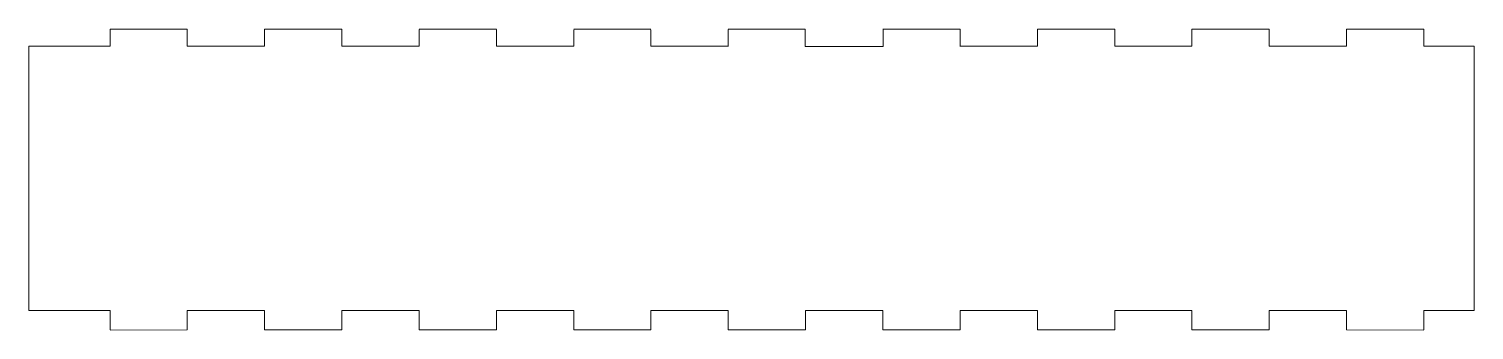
# Model space of a CAD drawing. Header units: inches. Extents: x 0.2 to 18.9, y -4 to -0.1.
import ezdxf

# ---------------------------------------------------------------- set-up
doc = ezdxf.new("R2010")
doc.units = ezdxf.units.IN
doc.header["$MEASUREMENT"] = 0
doc.layers.add('Layer 1', color=7, linetype='Continuous')

# ---------------------------------------------------------------- blocks, each defined once
blk = doc.blocks.new('block 2')
at = {"layer": 'Layer 1', "color": 7, "lineweight": 5, "true_color": 0xffffff}
blk.add_lwpolyline([(18.866, -3.735), (18.866, -0.312)], dxfattribs=at)
blk = doc.blocks.new('block 3')
at = {"layer": 'Layer 1', "color": 7, "lineweight": 5, "true_color": 0xffffff}
blk.add_lwpolyline([(0.166, -0.312), (0.166, -3.735)], dxfattribs=at)
blk = doc.blocks.new('block 4')
at = {"layer": 'Layer 1', "color": 7, "lineweight": 5, "true_color": 0xffffff}
blk.add_lwpolyline([(16.216, -3.985), (16.216, -3.735)], dxfattribs=at)
blk = doc.blocks.new('block 5')
at = {"layer": 'Layer 1', "color": 7, "lineweight": 5, "true_color": 0xffffff}
blk.add_lwpolyline([(16.216, -3.735), (17.216, -3.735)], dxfattribs=at)
blk = doc.blocks.new('block 6')
at = {"layer": 'Layer 1', "color": 7, "lineweight": 5, "true_color": 0xffffff}
blk.add_lwpolyline([(17.216, -3.735), (17.216, -3.985)], dxfattribs=at)
blk = doc.blocks.new('block 7')
at = {"layer": 'Layer 1', "color": 7, "lineweight": 5, "true_color": 0xffffff}
blk.add_lwpolyline([(14.216, -3.985), (14.216, -3.735)], dxfattribs=at)
blk = doc.blocks.new('block 8')
at = {"layer": 'Layer 1', "color": 7, "lineweight": 5, "true_color": 0xffffff}
blk.add_lwpolyline([(14.216, -3.735), (15.216, -3.735)], dxfattribs=at)
blk = doc.blocks.new('block 9')
at = {"layer": 'Layer 1', "color": 7, "lineweight": 5, "true_color": 0xffffff}
blk.add_lwpolyline([(15.216, -3.735), (15.216, -3.985)], dxfattribs=at)
blk = doc.blocks.new('block 10')
at = {"layer": 'Layer 1', "color": 7, "lineweight": 5, "true_color": 0xffffff}
blk.add_lwpolyline([(12.216, -3.985), (12.216, -3.735)], dxfattribs=at)
blk = doc.blocks.new('block 11')
at = {"layer": 'Layer 1', "color": 7, "lineweight": 5, "true_color": 0xffffff}
blk.add_lwpolyline([(12.216, -3.735), (13.216, -3.735)], dxfattribs=at)
blk = doc.blocks.new('block 12')
at = {"layer": 'Layer 1', "color": 7, "lineweight": 5, "true_color": 0xffffff}
blk.add_lwpolyline([(13.216, -3.735), (13.216, -3.985)], dxfattribs=at)
blk = doc.blocks.new('block 13')
at = {"layer": 'Layer 1', "color": 7, "lineweight": 5, "true_color": 0xffffff}
blk.add_lwpolyline([(10.216, -3.985), (10.216, -3.735)], dxfattribs=at)
blk = doc.blocks.new('block 14')
at = {"layer": 'Layer 1', "color": 7, "lineweight": 5, "true_color": 0xffffff}
blk.add_lwpolyline([(10.216, -3.735), (11.216, -3.735)], dxfattribs=at)
blk = doc.blocks.new('block 15')
at = {"layer": 'Layer 1', "color": 7, "lineweight": 5, "true_color": 0xffffff}
blk.add_lwpolyline([(11.216, -3.735), (11.216, -3.985)], dxfattribs=at)
blk = doc.blocks.new('block 16')
at = {"layer": 'Layer 1', "color": 7, "lineweight": 5, "true_color": 0xffffff}
blk.add_lwpolyline([(8.216, -3.985), (8.216, -3.735)], dxfattribs=at)
blk = doc.blocks.new('block 17')
at = {"layer": 'Layer 1', "color": 7, "lineweight": 5, "true_color": 0xffffff}
blk.add_lwpolyline([(8.216, -3.735), (9.216, -3.735)], dxfattribs=at)
blk = doc.blocks.new('block 18')
at = {"layer": 'Layer 1', "color": 7, "lineweight": 5, "true_color": 0xffffff}
blk.add_lwpolyline([(9.216, -3.735), (9.216, -3.985)], dxfattribs=at)
blk = doc.blocks.new('block 19')
at = {"layer": 'Layer 1', "color": 7, "lineweight": 5, "true_color": 0xffffff}
blk.add_lwpolyline([(6.216, -3.985), (6.216, -3.735)], dxfattribs=at)
blk = doc.blocks.new('block 20')
at = {"layer": 'Layer 1', "color": 7, "lineweight": 5, "true_color": 0xffffff}
blk.add_lwpolyline([(6.216, -3.735), (7.216, -3.735)], dxfattribs=at)
blk = doc.blocks.new('block 21')
at = {"layer": 'Layer 1', "color": 7, "lineweight": 5, "true_color": 0xffffff}
blk.add_lwpolyline([(7.216, -3.735), (7.216, -3.985)], dxfattribs=at)
blk = doc.blocks.new('block 22')
at = {"layer": 'Layer 1', "color": 7, "lineweight": 5, "true_color": 0xffffff}
blk.add_lwpolyline([(4.216, -3.985), (4.216, -3.735)], dxfattribs=at)
blk = doc.blocks.new('block 23')
at = {"layer": 'Layer 1', "color": 7, "lineweight": 5, "true_color": 0xffffff}
blk.add_lwpolyline([(4.216, -3.735), (5.216, -3.735)], dxfattribs=at)
blk = doc.blocks.new('block 24')
at = {"layer": 'Layer 1', "color": 7, "lineweight": 5, "true_color": 0xffffff}
blk.add_lwpolyline([(5.216, -3.735), (5.216, -3.985)], dxfattribs=at)
blk = doc.blocks.new('block 25')
at = {"layer": 'Layer 1', "color": 7, "lineweight": 5, "true_color": 0xffffff}
blk.add_lwpolyline([(2.216, -3.985), (2.216, -3.735)], dxfattribs=at)
blk = doc.blocks.new('block 26')
at = {"layer": 'Layer 1', "color": 7, "lineweight": 5, "true_color": 0xffffff}
blk.add_lwpolyline([(2.216, -3.735), (3.216, -3.735)], dxfattribs=at)
blk = doc.blocks.new('block 27')
at = {"layer": 'Layer 1', "color": 7, "lineweight": 5, "true_color": 0xffffff}
blk.add_lwpolyline([(3.216, -3.735), (3.216, -3.985)], dxfattribs=at)
blk = doc.blocks.new('block 28')
at = {"layer": 'Layer 1', "color": 7, "lineweight": 5, "true_color": 0xffffff}
blk.add_lwpolyline([(0.166, -3.735), (1.216, -3.735)], dxfattribs=at)
blk = doc.blocks.new('block 29')
at = {"layer": 'Layer 1', "color": 7, "lineweight": 5, "true_color": 0xffffff}
blk.add_lwpolyline([(1.216, -3.735), (1.216, -3.985)], dxfattribs=at)
blk = doc.blocks.new('block 30')
at = {"layer": 'Layer 1', "color": 7, "lineweight": 5, "true_color": 0xffffff}
blk.add_lwpolyline([(18.216, -3.985), (18.216, -3.735)], dxfattribs=at)
blk = doc.blocks.new('block 31')
at = {"layer": 'Layer 1', "color": 7, "lineweight": 5, "true_color": 0xffffff}
blk.add_lwpolyline([(18.216, -3.735), (18.866, -3.735)], dxfattribs=at)
blk = doc.blocks.new('block 32')
at = {"layer": 'Layer 1', "color": 7, "lineweight": 5, "true_color": 0xffffff}
blk.add_lwpolyline([(17.216, -0.312), (16.216, -0.312)], dxfattribs=at)
blk = doc.blocks.new('block 33')
at = {"layer": 'Layer 1', "color": 7, "lineweight": 5, "true_color": 0xffffff}
blk.add_lwpolyline([(16.216, -0.312), (16.216, -0.089)], dxfattribs=at)
blk = doc.blocks.new('block 34')
at = {"layer": 'Layer 1', "color": 7, "lineweight": 5, "true_color": 0xffffff}
blk.add_lwpolyline([(17.216, -0.09), (17.216, -0.312)], dxfattribs=at)
blk = doc.blocks.new('block 35')
at = {"layer": 'Layer 1', "color": 7, "lineweight": 5, "true_color": 0xffffff}
blk.add_lwpolyline([(15.216, -0.312), (14.216, -0.312)], dxfattribs=at)
blk = doc.blocks.new('block 36')
at = {"layer": 'Layer 1', "color": 7, "lineweight": 5, "true_color": 0xffffff}
blk.add_lwpolyline([(14.216, -0.312), (14.216, -0.089)], dxfattribs=at)
blk = doc.blocks.new('block 37')
at = {"layer": 'Layer 1', "color": 7, "lineweight": 5, "true_color": 0xffffff}
blk.add_lwpolyline([(15.216, -0.089), (15.216, -0.312)], dxfattribs=at)
blk = doc.blocks.new('block 38')
at = {"layer": 'Layer 1', "color": 7, "lineweight": 5, "true_color": 0xffffff}
blk.add_lwpolyline([(13.216, -0.312), (12.216, -0.312)], dxfattribs=at)
blk = doc.blocks.new('block 39')
at = {"layer": 'Layer 1', "color": 7, "lineweight": 5, "true_color": 0xffffff}
blk.add_lwpolyline([(12.216, -0.313), (12.216, -0.091)], dxfattribs=at)
blk = doc.blocks.new('block 40')
at = {"layer": 'Layer 1', "color": 7, "lineweight": 5, "true_color": 0xffffff}
blk.add_lwpolyline([(13.216, -0.089), (13.216, -0.312)], dxfattribs=at)
blk = doc.blocks.new('block 41')
at = {"layer": 'Layer 1', "color": 7, "lineweight": 5, "true_color": 0xffffff}
blk.add_lwpolyline([(11.221, -0.317), (10.211, -0.317)], dxfattribs=at)
blk = doc.blocks.new('block 42')
at = {"layer": 'Layer 1', "color": 7, "lineweight": 5, "true_color": 0xffffff}
blk.add_lwpolyline([(10.211, -0.317), (10.211, -0.09)], dxfattribs=at)
blk = doc.blocks.new('block 43')
at = {"layer": 'Layer 1', "color": 7, "lineweight": 5, "true_color": 0xffffff}
blk.add_lwpolyline([(11.221, -0.087), (11.221, -0.317)], dxfattribs=at)
blk = doc.blocks.new('block 44')
at = {"layer": 'Layer 1', "color": 7, "lineweight": 5, "true_color": 0xffffff}
blk.add_lwpolyline([(9.216, -0.312), (8.216, -0.312)], dxfattribs=at)
blk = doc.blocks.new('block 45')
at = {"layer": 'Layer 1', "color": 7, "lineweight": 5, "true_color": 0xffffff}
blk.add_lwpolyline([(8.216, -0.312), (8.216, -0.099)], dxfattribs=at)
blk = doc.blocks.new('block 46')
at = {"layer": 'Layer 1', "color": 7, "lineweight": 5, "true_color": 0xffffff}
blk.add_lwpolyline([(9.216, -0.095), (9.216, -0.313)], dxfattribs=at)
blk = doc.blocks.new('block 47')
at = {"layer": 'Layer 1', "color": 7, "lineweight": 5, "true_color": 0xffffff}
blk.add_lwpolyline([(7.216, -0.312), (6.216, -0.312)], dxfattribs=at)
blk = doc.blocks.new('block 48')
at = {"layer": 'Layer 1', "color": 7, "lineweight": 5, "true_color": 0xffffff}
blk.add_lwpolyline([(6.216, -0.312), (6.216, -0.094)], dxfattribs=at)
blk = doc.blocks.new('block 49')
at = {"layer": 'Layer 1', "color": 7, "lineweight": 5, "true_color": 0xffffff}
blk.add_lwpolyline([(7.216, -0.099), (7.216, -0.312)], dxfattribs=at)
blk = doc.blocks.new('block 50')
at = {"layer": 'Layer 1', "color": 7, "lineweight": 5, "true_color": 0xffffff}
blk.add_lwpolyline([(5.216, -0.312), (4.216, -0.312)], dxfattribs=at)
blk = doc.blocks.new('block 51')
at = {"layer": 'Layer 1', "color": 7, "lineweight": 5, "true_color": 0xffffff}
blk.add_lwpolyline([(4.216, -0.312), (4.216, -0.092)], dxfattribs=at)
blk = doc.blocks.new('block 52')
at = {"layer": 'Layer 1', "color": 7, "lineweight": 5, "true_color": 0xffffff}
blk.add_lwpolyline([(5.216, -0.094), (5.216, -0.312)], dxfattribs=at)
blk = doc.blocks.new('block 53')
at = {"layer": 'Layer 1', "color": 7, "lineweight": 5, "true_color": 0xffffff}
blk.add_lwpolyline([(3.216, -0.312), (2.216, -0.312)], dxfattribs=at)
blk = doc.blocks.new('block 54')
at = {"layer": 'Layer 1', "color": 7, "lineweight": 5, "true_color": 0xffffff}
blk.add_lwpolyline([(2.216, -0.312), (2.216, -0.092)], dxfattribs=at)
blk = doc.blocks.new('block 55')
at = {"layer": 'Layer 1', "color": 7, "lineweight": 5, "true_color": 0xffffff}
blk.add_lwpolyline([(3.216, -0.092), (3.216, -0.312)], dxfattribs=at)
blk = doc.blocks.new('block 56')
at = {"layer": 'Layer 1', "color": 7, "lineweight": 5, "true_color": 0xffffff}
blk.add_lwpolyline([(1.216, -0.312), (0.166, -0.312)], dxfattribs=at)
blk = doc.blocks.new('block 57')
at = {"layer": 'Layer 1', "color": 7, "lineweight": 5, "true_color": 0xffffff}
blk.add_lwpolyline([(1.216, -0.092), (1.216, -0.312)], dxfattribs=at)
blk = doc.blocks.new('block 58')
at = {"layer": 'Layer 1', "color": 7, "lineweight": 5, "true_color": 0xffffff}
blk.add_lwpolyline([(18.866, -0.312), (18.216, -0.312)], dxfattribs=at)
blk = doc.blocks.new('block 59')
at = {"layer": 'Layer 1', "color": 7, "lineweight": 5, "true_color": 0xffffff}
blk.add_lwpolyline([(18.216, -0.312), (18.216, -0.09)], dxfattribs=at)

msp = doc.modelspace()

# ---------------------------------------------------------------- linework, layer by layer
at = {"layer": 'Layer 1', "color": 7, "lineweight": 5, "true_color": 0xffffff}
for points in [[(1.216, -0.09), (2.216, -0.09)], [(3.216, -0.09), (4.216, -0.09)], [(5.216, -0.09), (6.216, -0.09)], [(7.216, -0.09), (8.216, -0.09)], [(9.216, -0.09), (10.211, -0.09)], [(12.216, -0.09), (11.221, -0.09)], [(14.216, -0.09), (13.216, -0.09)], [(16.216, -0.09), (15.216, -0.09)], [(18.216, -0.09), (17.216, -0.09)], [(2.216, -3.985), (1.216, -3.987)], [(3.216, -3.985), (4.216, -3.985)], [(5.216, -3.985), (6.216, -3.985)], [(7.216, -3.985), (8.216, -3.985)], [(9.216, -3.985), (10.216, -3.985)], [(12.216, -3.985), (11.216, -3.985)], [(14.216, -3.985), (13.216, -3.985)], [(16.216, -3.985), (15.216, -3.985)], [(18.216, -3.987), (17.216, -3.985)]]:
    msp.add_lwpolyline(points, dxfattribs=at)

# ---------------------------------------------------------------- block references
at = {"layer": 'Layer 1'}
for name in ['block 57', 'block 54', 'block 55', 'block 51', 'block 52', 'block 48', 'block 49', 'block 45', 'block 46', 'block 42', 'block 43', 'block 39', 'block 40', 'block 36', 'block 37', 'block 33', 'block 34', 'block 59', 'block 3', 'block 56', 'block 53', 'block 50', 'block 47', 'block 44', 'block 41', 'block 38', 'block 35', 'block 32', 'block 58', 'block 2', 'block 28', 'block 29', 'block 25', 'block 26', 'block 27', 'block 22', 'block 23', 'block 24', 'block 19', 'block 20', 'block 21', 'block 16', 'block 17', 'block 18', 'block 13', 'block 14', 'block 15', 'block 10', 'block 11', 'block 12', 'block 7', 'block 8', 'block 9', 'block 4', 'block 5', 'block 6', 'block 30', 'block 31']:
    msp.add_blockref(name, (0, 0), dxfattribs=at)

doc.saveas('drawing.dxf')
